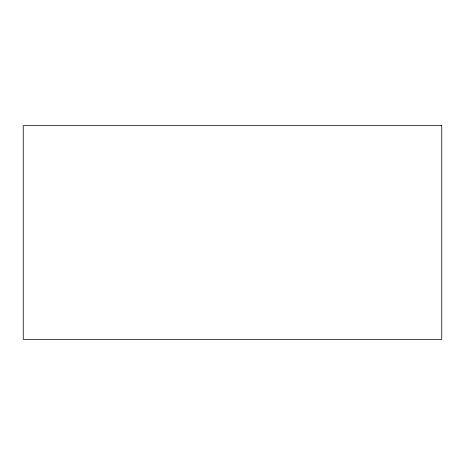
<?xml version="1.0" encoding="UTF-8"?>
<svg xmlns="http://www.w3.org/2000/svg" width="465" height="465" viewBox="0 0 465 465"><rect width="100%" height="100%" fill="white"/><g stroke="black" fill="none" stroke-linecap="round" stroke-linejoin="round"><path stroke-width="0.7" d="M441.75 125.655L23.25 125.655L23.25 339.345L441.75 339.345L441.75 125.655"/></g></svg>
